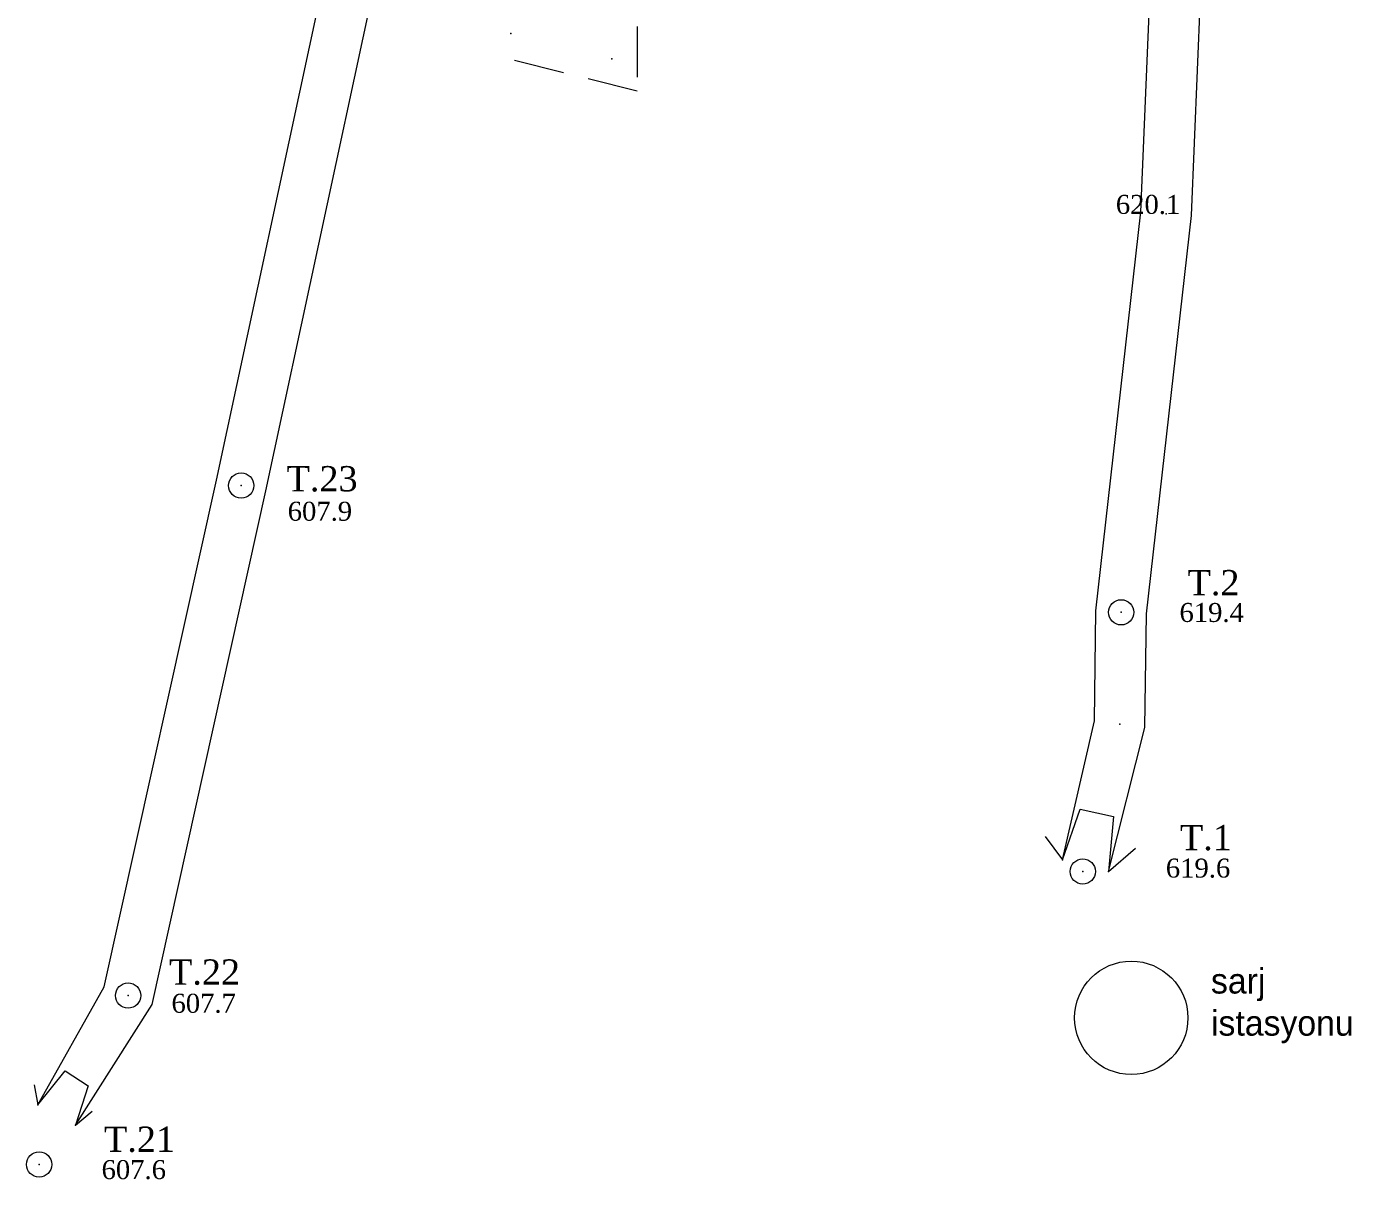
# Model space of a CAD drawing. Header units: millimetres. Extents: x 617058 to 617161, y 4068609 to 4068720.
# Drawn here: x 617101.8 to 617154.3, y 4068608.7 to 4068654.3 of the extents above; entities that cross this region are included whole.
import ezdxf

# ---------------------------------------------------------------- set-up
doc = ezdxf.new("R2010")
doc.units = ezdxf.units.MM
doc.header["$LTSCALE"] = 5
for name, color, linetype, lineweight in [('ALTGALERI', 1, 'Continuous', 0), ('FERE', 1, 'Continuous', 0), ('INIT_COORD', 2, 'Continuous', 25), ('NADI1', 7, 'Continuous', 0), ('NKOT1', 1, 'Continuous', 0), ('NOKTA', 30, 'Continuous', 0), ('NOKTAALT', 5, 'Continuous', 0), ('NOKTAUST', 30, 'Continuous', 0), ('USTGALERI', 4, 'Continuous', 0)]:
    doc.layers.add(name, color=color, linetype=linetype, lineweight=lineweight)
doc.styles.add('textstyle10', font='')
doc.styles.add('textstyle13', font='')
doc.styles.add('textstyle28', font='')
doc.styles.add('textstyle29', font='')
doc.styles.add('textstyle30', font='')
doc.styles.add('textstyle31', font='')
doc.styles.add('textstyle32', font='')
doc.styles.add('textstyle33', font='')
doc.styles.add('textstyle7', font='')
doc.styles.add('textstyle8', font='')
doc.styles.add('textstyle9', font='')
doc.styles.get('textstyle10').set_extended_font_data('Times New Roman')
doc.styles.get('textstyle13').set_extended_font_data('Times New Roman')
doc.styles.get('textstyle28').set_extended_font_data('Times New Roman')
doc.styles.get('textstyle29').set_extended_font_data('Times New Roman')
doc.styles.get('textstyle30').set_extended_font_data('Times New Roman')
doc.styles.get('textstyle31').set_extended_font_data('Times New Roman')
doc.styles.get('textstyle32').set_extended_font_data('Times New Roman')
doc.styles.get('textstyle33').set_extended_font_data('Times New Roman')
doc.styles.get('textstyle7').set_extended_font_data('Times New Roman')
doc.styles.get('textstyle8').set_extended_font_data('Times New Roman')
doc.styles.get('textstyle9').set_extended_font_data('Times New Roman')

msp = doc.modelspace()

# ---------------------------------------------------------------- linework, layer by layer
at = {"layer": 'ALTGALERI', "lineweight": 20}
for p, q in [((617109.36, 4068636.326), (617114.71, 4068661.229)), ((617111.314, 4068635.9), (617116.664, 4068660.807)), ((617104.915, 4068616.283), (617109.36, 4068636.326)), ((617106.809, 4068615.589), (617111.314, 4068635.9)), ((617102.288, 4068611.611), (617104.915, 4068616.283)), ((617103.788, 4068610.81), (617106.809, 4068615.589)), ((617102.288, 4068611.611, 607.906), (617103.376, 4068612.955, 611.397)), ((617103.376, 4068612.955, 611.397), (617104.283, 4068612.362, 611.316)), ((617102.14, 4068612.4, 610.65), (617102.288, 4068611.611, 607.906)), ((617104.283, 4068612.362, 611.316), (617103.788, 4068610.81, 607.829)), ((617103.788, 4068610.81, 607.829), (617104.435, 4068611.366, 610.66))]:
    msp.add_line(p, q, dxfattribs=at)
for centre in [(617110.337, 4068636.113), (617105.862, 4068615.936), (617102.343, 4068609.255)]:
    msp.add_circle(centre, 0.5, dxfattribs=at)
at = {"layer": 'FERE', "lineweight": 20}
for p, q in [((617126, 4068654.27), (617126, 4068652.27)), ((617123.09, 4068652.447), (617121.149, 4068652.932)), ((617126, 4068651.719), (617124.06, 4068652.204))]:
    msp.add_line(p, q, dxfattribs=at)
at = {"layer": 'INIT_COORD', "lineweight": 20}
msp.add_point((617143.632, 4068620.845), dxfattribs=at)
at = {"layer": 'NOKTA', "lineweight": 20}
for p in [(617121, 4068654), (617125, 4068653), (617102.288, 4068611.611), (617103.788, 4068610.81)]:
    msp.add_point(p, dxfattribs=at)
at = {"layer": 'NOKTAALT', "lineweight": 20}
for p in [(617110.337, 4068636.113), (617105.862, 4068615.936), (617102.343, 4068609.255)]:
    msp.add_point(p, dxfattribs=at)
at = {"layer": 'NOKTAUST', "lineweight": 20}
for p in [(617146.929, 4068646.869), (617145.15, 4068631.099), (617145.094, 4068626.679), (617142.824, 4068621.301), (617144.652, 4068620.844)]:
    msp.add_point(p, dxfattribs=at)
at = {"layer": 'USTGALERI', "lineweight": 20}
for p, q in [((617145.931, 4068646.946), (617146.334, 4068656.714)), ((617147.927, 4068646.792), (617148.332, 4068656.626)), ((617144.151, 4068631.162), (617145.931, 4068646.946)), ((617146.149, 4068631.036), (617147.927, 4068646.792)), ((617144.096, 4068626.809), (617144.151, 4068631.162)), ((617146.092, 4068626.549), (617146.149, 4068631.036)), ((617142.824, 4068621.301), (617144.096, 4068626.809)), ((617144.652, 4068620.844), (617146.092, 4068626.549)), ((617142.824, 4068621.301, 619.547), (617143.535, 4068623.318, 618.655)), ((617143.535, 4068623.318, 618.655), (617144.852, 4068623.017, 618.67)), ((617144.852, 4068623.017, 618.67), (617144.652, 4068620.844, 619.629)), ((617142.142, 4068622.226, 618.734), (617142.824, 4068621.301, 619.547)), ((617144.652, 4068620.844, 619.629), (617145.718, 4068621.775, 618.726))]:
    msp.add_line(p, q, dxfattribs=at)
for centre, radius in [((617145.15, 4068631.099), 0.5), ((617143.632, 4068620.845), 0.5), ((617145.551, 4068615.056), 2.242)]:
    msp.add_circle(centre, radius, dxfattribs=at)

# ---------------------------------------------------------------- texts
at = {"layer": 'NADI1', "lineweight": 20}
for s, style, p in [('T.23', 'textstyle33', (617112.132, 4068635.885)), ('T.2', 'textstyle10', (617147.777, 4068631.773)), ('T.1', 'textstyle7', (617147.474, 4068621.688)), ('T.22', 'textstyle31', (617107.481, 4068616.369)), ('T.21', 'textstyle29', (617104.908, 4068609.755))]:
    msp.add_text(s, height=1, dxfattribs=dict(at, style=style)).set_placement(p)
at = {"layer": 'NKOT1', "lineweight": 20}
for s, style, p in [('620.1', 'textstyle13', (617144.94, 4068646.863)), ('607.9', 'textstyle32', (617112.177, 4068634.723)), ('619.4', 'textstyle9', (617147.458, 4068630.719)), ('619.6', 'textstyle8', (617146.918, 4068620.606)), ('607.7', 'textstyle30', (617107.579, 4068615.257)), ('607.6', 'textstyle28', (617104.813, 4068608.677))]:
    msp.add_text(s, height=0.75, dxfattribs=dict(at, style=style)).set_placement(p)
at = {"layer": 'USTGALERI', "insert": (617148.703, 4068617.018), "char_height": 1, "width": 7.03626, "attachment_point": 1}
msp.add_mtext('{sarj istasyonu}', dxfattribs=at)

doc.saveas('drawing.dxf')
